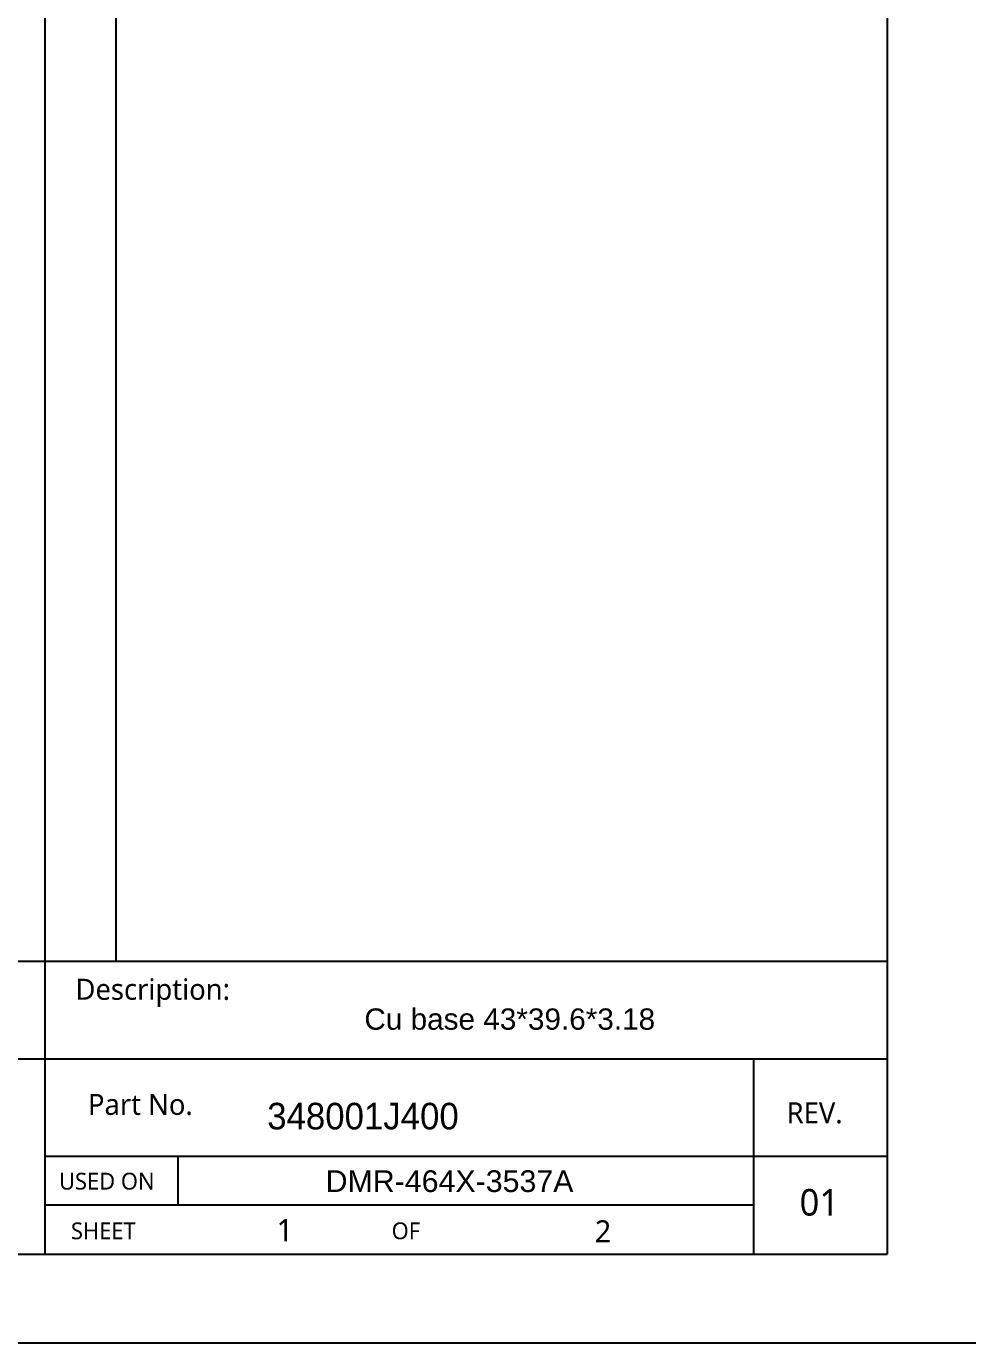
# Model space of a CAD drawing. Header units: millimetres. Extents: x -159 to 198, y 0 to 225.
# Drawn here: x -81.1 to 0, y 0 to 112.5 of the extents above; entities that cross this region are included whole.
import ezdxf
from ezdxf.enums import TextEntityAlignment as Align

# ---------------------------------------------------------------- set-up
doc = ezdxf.new("R2010")
doc.units = ezdxf.units.MM
doc.header["$LTSCALE"] = 10.89
doc.layers.get('0').update_dxf_attribs({"linetype": 'CONTINUOUS'})
doc.layers.add('PAPER', color=7, linetype='CONTINUOUS')
doc.styles.add('Arial', font='', dxfattribs={"height": 3})
doc.styles.add('DELTA', font='')
doc.styles.get("Standard").update_dxf_attribs({"font": ''})
doc.styles.add('TEXTSTYLE_2', font='arial.ttf')
doc.styles.get('Arial').set_extended_font_data('Microsoft JhengHei')
doc.styles.get('DELTA').set_extended_font_data('Microsoft JhengHei')
doc.styles.get('STANDARD').set_extended_font_data('Microsoft JhengHei')

msp = doc.modelspace()

# ---------------------------------------------------------------- linework, layer by layer
at = {"layer": 'PAPER', "color": 3}
for p, q in [((-79.517, 217.346), (-79.517, 7.573)), ((-73.458, 217.346), (-73.458, 32.564)), ((-7.573, 217.346), (-7.573, 7.573)), ((-7.573, 32.564), (-151.46, 32.564)), ((-7.573, 24.234), (-151.46, 24.234)), ((-18.975, 24.234), (-18.975, 7.573)), ((-7.573, 15.903), (-79.517, 15.903)), ((-68.157, 15.903), (-68.157, 11.738)), ((-79.517, 15.146), (-79.517, 11.36)), ((-18.975, 11.738), (-79.517, 11.738)), ((-151.46, 7.573), (-7.573, 7.573))]:
    msp.add_line(p, q, dxfattribs=at)
at = {"layer": 'PAPER', "color": 4}
msp.add_line((-159.033, 0), (0, 0), dxfattribs=at)

# ---------------------------------------------------------------- texts
at = {"color": 6, "linetype": 'Continuous', "style": 'TEXTSTYLE_2'}
for s, height, p in [('Cu base 43*39.6*3.18 ', 1.81752, (-39.453, 26.736)), ('DMR-464X-3537A', 1.85539, (-44.95, 12.871))]:
    msp.add_text(s, height=height, dxfattribs=at).set_placement(p, align=Align.CENTER)
at = {"insert": (-60.527, 20.492), "char_height": 2.27191, "attachment_point": 1}
msp.add_mtext_dynamic_manual_height_columns('{\\fPMingLiU|b0|i0|c136|p18;348001J400}', width=21.862, gutter_width=11.36, heights=[0], dxfattribs=at)
at = {"attachment_point": 1, "style": 'DELTA'}
for s, insert, char_height, width in [('{01}', (-15.047, 13.127), 2.2719, 6.90494), ('1', (-59.725, 10.563), 1.893, 1.18208), ('2', (-32.543, 10.454), 1.893, 1.18208)]:
    msp.add_mtext(s, dxfattribs=dict(at, insert=insert, char_height=char_height, width=width))
at = {"layer": 'PAPER', "color": 2, "style": 'DELTA'}
for s, height, p in [('Description:', 1.79361, (-76.905, 29.293)), ('Part No.', 1.7936, (-75.84, 19.459))]:
    msp.add_text(s, height=height, dxfattribs=at).set_placement(p)
at = {"layer": 'PAPER', "color": 2}
for s, height, style, p in [('REV.', 1.7936, 'Arial', (-13.758, 19.638)), ('USED ON', 1.4349, 'DELTA', (-74.231, 13.796))]:
    msp.add_text(s, height=height, dxfattribs=dict(at, style=style)).set_placement(p, align=Align.MIDDLE_CENTER)
at = {"layer": 'PAPER', "color": 2, "style": 'DELTA'}
msp.add_text('SHEET                                             OF', height=1.43489, dxfattribs=at).set_placement((-77.292, 9.555), align=Align.MIDDLE_LEFT)

doc.saveas('drawing.dxf')
